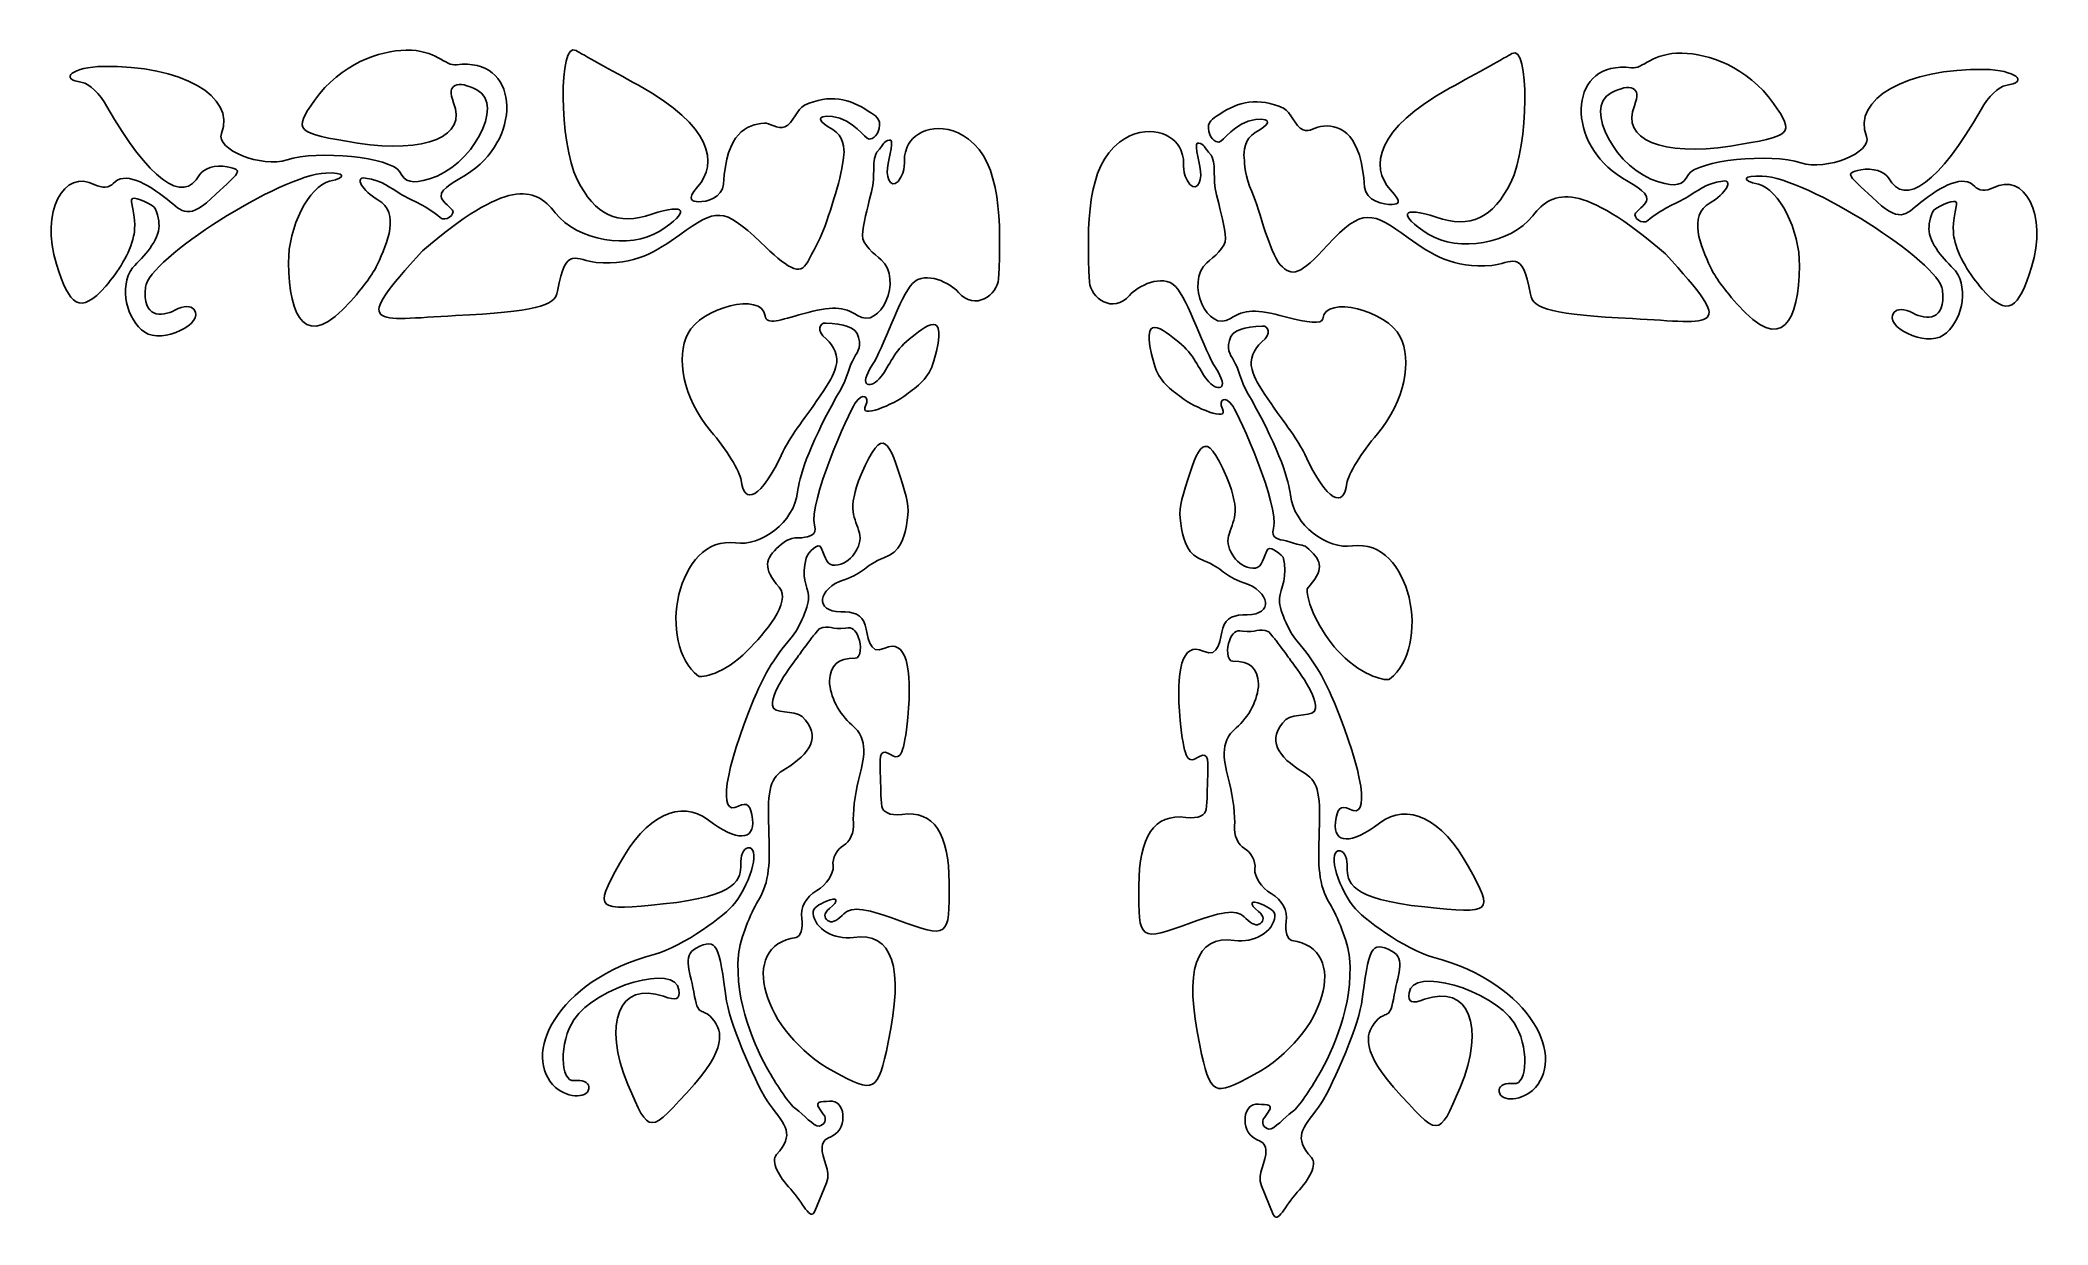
# Model space of a CAD drawing. Header units: inches. Extents: x 0.8 to 11.5, y 0 to 6.3.
import ezdxf

# ---------------------------------------------------------------- set-up
doc = ezdxf.new("R2010")
doc.units = ezdxf.units.IN
doc.layers.get('0').update_dxf_attribs({"linetype": 'CONTINUOUS'})

msp = doc.modelspace()

# ---------------------------------------------------------------- linework, layer by layer
at = {"color": 7}
for points in [[(5.057621, 5.934435)], [(7.312921, 5.918389)], [(2.75399, 5.5234)], [(9.616553, 5.507355)], [(4.773457, 3.644252)], [(7.597085, 3.628206)], [(5.1785, 3.04718)], [(7.192043, 3.031134)]]:
    msp.add_lwpolyline(points, close=True, dxfattribs=at)
for points in [[(5.026682, 0.251554), (4.963779, 0.099316)], [(7.343861, 0.235508), (7.406764, 0.083271)]]:
    msp.add_lwpolyline(points, dxfattribs=at)
for points in [[(3.697329, 5.599762), (3.600454, 5.796224), (3.595844, 6.342014), (3.69153, 6.286375)], [(8.673214, 5.583717), (8.770089, 5.780179), (8.774698, 6.325968), (8.679013, 6.27033)], [(1.171855, 6.202017), (1.586931, 6.209643), (1.880448, 6.04314), (1.801798, 5.84467)], [(2.297938, 6.020992), (2.437334, 6.21799), (2.64505, 6.285681), (2.785511, 6.288917)], [(2.785511, 6.288917), (2.944404, 6.292578), (2.99379, 6.202058), (3.054676, 6.210354)], [(3.054676, 6.210354), (3.385377, 6.255418), (3.408334, 5.834528), (3.131564, 5.641919)], [(3.69153, 6.286375), (3.723878, 6.267566), (3.873596, 6.184256), (4.024236, 6.101241)], [(8.679013, 6.27033), (8.646664, 6.251521), (8.496946, 6.16821), (8.346307, 6.085196)], [(9.315867, 6.194309), (8.985166, 6.239373), (8.962209, 5.818482), (9.238979, 5.625874)], [(9.585031, 6.272872), (9.426139, 6.276532), (9.376752, 6.186012), (9.315867, 6.194309)], [(10.072604, 6.004946), (9.933208, 6.201945), (9.725493, 6.269636), (9.585031, 6.272872)], [(1.060114, 6.116818), (0.92745, 6.135332), (1.011033, 6.199062), (1.171855, 6.202017)], [(1.191401, 5.98897), (1.15435, 6.05438), (1.09527, 6.111911), (1.060114, 6.116818)], [(3.163097, 6.07691), (3.060837, 6.130892), (2.996844, 6.109203), (3.038865, 6.008758)], [(4.024236, 6.101241), (4.417664, 5.884433), (4.449475, 5.684939), (4.33829, 5.559576)], [(9.207445, 6.060865), (9.309706, 6.114847), (9.373698, 6.093158), (9.331677, 5.992712)], [(11.198687, 6.185971), (10.783611, 6.193597), (10.490095, 6.027094), (10.568745, 5.828624)], [(11.179142, 5.972924), (11.216193, 6.038334), (11.275273, 6.095866), (11.310429, 6.100772)], [(11.310429, 6.100772), (11.443093, 6.119287), (11.359509, 6.183017), (11.198687, 6.185971)], [(2.527154, 5.793695), (2.195019, 5.846044), (2.182753, 5.858208), (2.297938, 6.020992)], [(3.038865, 6.008758), (3.113521, 5.830304), (2.890248, 5.736467), (2.527154, 5.793695)], [(2.909699, 5.60272), (3.132941, 5.665965), (3.315352, 5.996537), (3.163097, 6.07691)], [(4.80363, 5.879408), (4.850599, 5.900381), (4.868704, 5.975588), (4.909393, 5.994947)], [(4.909393, 5.994947), (5.03935, 6.056778), (5.155637, 6.029476), (5.248053, 5.963472)], [(7.461149, 5.978902), (7.331193, 6.040733), (7.214906, 6.013431), (7.122489, 5.947426)], [(8.346307, 6.085196), (7.952879, 5.868388), (7.921406, 5.666791), (8.032252, 5.543531)], [(9.460844, 5.586674), (9.237601, 5.649919), (9.055191, 5.980492), (9.207445, 6.060865)], [(9.331677, 5.992712), (9.257022, 5.814259), (9.480295, 5.720421), (9.84339, 5.77765)], [(9.84339, 5.77765), (10.175523, 5.829998), (10.187791, 5.842162), (10.072604, 6.004946)], [(1.684778, 5.623586), (1.597914, 5.462428), (1.411433, 5.600531), (1.191401, 5.98897)], [(4.47644, 5.57472), (4.494727, 5.854978), (4.598592, 5.888573), (4.695175, 5.899998)], [(4.695175, 5.899998), (4.717099, 5.902592), (4.769645, 5.864233), (4.80363, 5.879408)], [(5.057621, 5.934435), (4.959272, 5.945987), (4.987561, 5.902754), (5.05904, 5.864909)], [(5.252823, 5.814412), (5.232576, 5.815543), (5.168442, 5.921417), (5.057621, 5.934435)], [(5.248053, 5.963472), (5.267193, 5.949801), (5.312009, 5.933299), (5.309282, 5.889015)], [(5.309282, 5.889015), (5.306161, 5.838357), (5.274421, 5.813275), (5.252823, 5.814412)], [(5.455977, 5.772597), (5.488864, 5.856709), (5.635589, 5.923571), (5.783085, 5.814252)], [(6.914564, 5.756551), (6.881677, 5.840663), (6.734952, 5.907525), (6.587457, 5.798207)], [(7.122489, 5.947426), (7.103349, 5.933756), (7.058534, 5.917254), (7.061261, 5.872969)], [(7.11772, 5.798367), (7.137967, 5.799497), (7.2021, 5.905372), (7.312921, 5.918389)], [(7.312921, 5.918389), (7.41127, 5.929942), (7.382982, 5.886709), (7.311502, 5.848864)], [(7.566913, 5.863362), (7.519944, 5.884335), (7.501839, 5.959543), (7.461149, 5.978902)], [(7.894102, 5.558675), (7.875815, 5.838932), (7.772426, 5.890155), (7.675368, 5.883953)], [(10.685765, 5.607541), (10.772628, 5.446382), (10.959109, 5.584486), (11.179142, 5.972924)], [(1.801798, 5.84467), (1.768143, 5.759743), (2.017138, 5.659428), (2.151172, 5.703914)], [(5.05904, 5.864909), (5.116694, 5.834384), (5.122282, 5.762493), (5.118834, 5.730579)], [(5.294431, 5.745237), (5.337223, 5.794459), (5.331183, 5.800905), (5.359708, 5.809595)], [(5.359708, 5.809595), (5.391519, 5.819285), (5.358613, 5.724881), (5.350462, 5.659152)], [(5.783085, 5.814252), (5.954911, 5.686901), (5.959019, 5.376104), (5.942795, 5.068665)], [(6.587457, 5.798207), (6.415631, 5.670856), (6.411522, 5.360059), (6.427746, 5.052619)], [(7.010834, 5.793549), (6.979022, 5.80324), (7.011929, 5.708835), (7.020079, 5.643107)], [(7.076111, 5.729192), (7.033319, 5.778414), (7.039359, 5.784859), (7.010834, 5.793549)], [(7.061261, 5.872969), (7.064382, 5.822312), (7.096121, 5.79723), (7.11772, 5.798367)], [(7.311502, 5.848864), (7.253848, 5.818339), (7.248261, 5.746447), (7.251709, 5.714533)], [(7.675368, 5.883953), (7.629504, 5.881022), (7.600898, 5.848187), (7.566913, 5.863362)], [(10.568745, 5.828624), (10.6024, 5.743698), (10.353404, 5.643382), (10.219371, 5.687868)], [(1.832431, 5.667094), (1.769754, 5.680049), (1.702455, 5.656382), (1.684778, 5.623586)], [(2.151172, 5.703914), (2.313762, 5.757877), (2.705071, 5.717118), (2.749848, 5.641555)], [(5.118834, 5.730579), (5.115387, 5.698665), (5.10487, 5.630112), (5.081899, 5.547227)], [(5.260303, 5.514725), (5.294262, 5.613706), (5.260877, 5.685564), (5.294431, 5.745237)], [(5.422744, 5.610906), (5.458331, 5.675802), (5.424993, 5.69335), (5.455977, 5.772597)], [(6.947798, 5.594861), (6.912211, 5.659757), (6.945549, 5.677304), (6.914564, 5.756551)], [(7.110239, 5.49868), (7.076279, 5.597661), (7.109666, 5.669518), (7.076111, 5.729192)], [(7.251709, 5.714533), (7.255156, 5.682619), (7.255544, 5.614066), (7.292326, 5.534864)], [(10.219371, 5.687868), (10.05678, 5.741832), (9.665472, 5.701073), (9.620695, 5.625509)], [(0.922728, 5.147445), (0.835492, 5.42854), (0.961096, 5.658603), (1.127, 5.571024)], [(1.127, 5.571024), (1.16244, 5.552316), (1.206689, 5.555426), (1.225331, 5.577935)], [(1.225331, 5.577935), (1.280623, 5.644698), (1.403816, 5.582249), (1.513433, 5.492913)], [(2.358325, 5.633735), (2.117561, 5.624473), (1.411883, 5.174929), (1.396719, 5.025069)], [(1.772423, 5.520883), (1.889548, 5.633834), (1.929323, 5.647067), (1.832431, 5.667094)], [(2.159016, 5.155404), (2.157138, 5.344832), (2.268002, 5.563707), (2.377727, 5.589533)], [(2.377727, 5.589533), (2.47679, 5.612849), (2.456437, 5.637509), (2.358325, 5.633735)], [(2.568065, 5.607173), (2.509012, 5.615414), (2.553306, 5.538426), (2.635254, 5.49039)], [(2.75399, 5.5234), (2.703841, 5.552498), (2.662948, 5.593931), (2.568065, 5.607173)], [(2.749848, 5.641555), (2.784718, 5.582711), (2.813979, 5.575602), (2.909699, 5.60272)], [(2.873787, 5.21942), (3.321706, 5.603097), (3.469239, 5.564083), (3.580799, 5.422043)], [(3.131564, 5.641919), (3.052141, 5.586648), (2.968852, 5.5568), (2.972019, 5.508011)], [(4.094918, 5.41396), (3.912427, 5.352374), (3.791435, 5.408917), (3.697329, 5.599762)], [(4.343865, 5.480847), (4.38737, 5.478061), (4.471752, 5.502877), (4.47644, 5.57472)], [(5.350462, 5.659152), (5.34315, 5.600179), (5.380504, 5.53388), (5.422744, 5.610906)], [(7.020079, 5.643107), (7.027392, 5.584134), (6.990038, 5.517835), (6.947798, 5.594861)], [(8.275625, 5.397914), (8.458116, 5.336329), (8.579108, 5.392871), (8.673214, 5.583717)], [(9.496756, 5.203374), (9.048837, 5.587051), (8.901303, 5.548038), (8.789744, 5.405998)], [(9.238979, 5.625874), (9.318401, 5.570602), (9.40169, 5.540755), (9.398524, 5.491966)], [(9.620695, 5.625509), (9.585825, 5.566666), (9.556564, 5.559557), (9.460844, 5.586674)], [(9.616553, 5.507355), (9.666702, 5.536452), (9.707594, 5.577886), (9.802477, 5.591128)], [(9.802477, 5.591128), (9.86153, 5.599369), (9.817236, 5.52238), (9.735289, 5.474344)], [(9.992816, 5.573488), (9.893752, 5.596804), (9.914105, 5.621463), (10.012218, 5.617689)], [(10.211527, 5.139359), (10.213404, 5.328787), (10.102541, 5.547662), (9.992816, 5.573488)], [(10.012218, 5.617689), (10.252982, 5.608428), (10.958659, 5.158884), (10.973824, 5.009024)], [(10.59812, 5.504837), (10.480994, 5.617788), (10.44122, 5.631022), (10.538111, 5.651048)], [(10.538111, 5.651048), (10.600789, 5.664003), (10.668087, 5.640336), (10.685765, 5.607541)], [(11.145211, 5.56189), (11.089919, 5.628652), (10.966726, 5.566203), (10.857109, 5.476868)], [(11.447815, 5.1314), (11.535051, 5.412494), (11.409447, 5.642557), (11.243543, 5.554979)], [(1.434321, 5.459383), (1.376291, 5.492877), (1.312637, 5.517512), (1.321824, 5.480305)], [(1.321824, 5.480305), (1.348116, 5.373826), (1.338671, 5.320613), (1.333636, 5.296737)], [(1.46911, 5.352703), (1.469058, 5.381866), (1.458923, 5.445184), (1.434321, 5.459383)], [(1.513433, 5.492913), (1.595599, 5.425949), (1.623202, 5.376981), (1.772423, 5.520883)], [(2.635254, 5.49039), (2.755488, 5.419911), (2.686083, 5.262684), (2.633562, 5.147165)], [(2.967078, 5.396006), (2.897645, 5.457889), (2.824894, 5.48226), (2.75399, 5.5234)], [(2.972019, 5.508011), (2.973555, 5.484346), (3.010299, 5.462131), (3.033152, 5.435857)], [(4.137123, 5.324593), (4.302413, 5.428406), (4.279773, 5.476343), (4.094918, 5.41396)], [(4.33829, 5.559576), (4.274019, 5.487109), (4.314384, 5.482736), (4.343865, 5.480847)], [(5.081899, 5.547227), (5.063161, 5.487112), (5.032005, 5.384005), (5.010471, 5.330448)], [(5.217161, 5.301336), (5.220272, 5.363564), (5.244501, 5.443595), (5.260303, 5.514725)], [(7.153381, 5.285291), (7.15027, 5.347518), (7.126041, 5.42755), (7.110239, 5.49868)], [(7.292326, 5.534864), (7.320272, 5.478432), (7.334855, 5.402026), (7.366516, 5.316244)], [(8.041409, 5.466643), (7.997974, 5.462913), (7.898791, 5.486832), (7.894102, 5.558675)], [(8.032252, 5.543531), (8.097021, 5.471509), (8.074113, 5.469452), (8.041409, 5.466643)], [(8.233419, 5.308548), (8.068129, 5.412361), (8.090769, 5.460298), (8.275625, 5.397914)], [(9.398524, 5.491966), (9.396988, 5.4683), (9.360243, 5.446086), (9.337391, 5.419811)], [(9.403465, 5.379961), (9.472897, 5.441843), (9.545649, 5.466215), (9.616553, 5.507355)], [(9.735289, 5.474344), (9.615054, 5.403865), (9.684459, 5.246639), (9.736981, 5.131119)], [(10.857109, 5.476868), (10.774944, 5.409903), (10.747341, 5.360936), (10.59812, 5.504837)], [(10.936222, 5.443338), (10.994252, 5.476832), (11.057906, 5.501467), (11.048719, 5.464259)], [(11.048719, 5.464259), (11.022427, 5.35778), (11.031872, 5.304568), (11.036907, 5.280691)], [(11.243543, 5.554979), (11.208103, 5.53627), (11.163853, 5.53938), (11.145211, 5.56189)], [(1.328075, 5.12848), (1.38874, 5.189529), (1.469263, 5.274288), (1.46911, 5.352703)], [(3.033152, 5.435857), (3.049438, 5.415108), (2.995178, 5.370962), (2.967078, 5.396006)], [(3.580799, 5.422043), (3.698008, 5.27281), (3.976894, 5.223958), (4.137123, 5.324593)], [(4.674522, 5.264686), (4.475651, 5.455414), (4.437199, 5.442812), (4.244769, 5.30509)], [(7.69602, 5.248641), (7.881416, 5.452492), (7.935185, 5.426766), (8.125773, 5.289045)], [(8.789744, 5.405998), (8.672535, 5.256765), (8.393648, 5.207913), (8.233419, 5.308548)], [(9.337391, 5.419811), (9.321105, 5.399063), (9.375365, 5.354917), (9.403465, 5.379961)], [(10.901433, 5.336658), (10.901433, 5.365821), (10.91162, 5.429138), (10.936222, 5.443338)], [(1.333636, 5.296737), (1.31483, 5.207556), (1.249997, 5.105469), (1.185234, 5.031191)], [(3.798494, 5.157224), (3.695423, 5.165184), (3.635791, 5.257208), (3.593192, 5.004067)], [(4.244769, 5.30509), (4.117976, 5.214344), (4.007287, 5.1411), (3.798494, 5.157224)], [(4.926595, 5.16105), (4.884137, 5.079351), (4.816092, 5.128913), (4.674522, 5.264686)], [(5.010471, 5.330448), (4.988659, 5.276198), (4.954771, 5.215268), (4.926595, 5.16105)], [(5.318089, 5.17039), (5.283657, 5.200848), (5.214767, 5.25344), (5.217161, 5.301336)], [(7.052452, 5.154345), (7.086885, 5.184802), (7.155775, 5.237395), (7.153381, 5.285291)], [(7.366516, 5.316244), (7.386763, 5.261391), (7.41393, 5.177126), (7.443948, 5.145004)], [(7.443948, 5.145004), (7.506814, 5.077735), (7.550768, 5.088929), (7.69602, 5.248641)], [(8.125773, 5.289045), (8.252152, 5.197722), (8.363256, 5.125054), (8.572049, 5.141179)], [(11.042468, 5.112435), (10.981802, 5.173483), (10.901279, 5.258243), (10.901433, 5.336658)], [(11.036907, 5.280691), (11.055714, 5.191511), (11.120546, 5.089423), (11.185308, 5.015146)], [(1.185234, 5.031191), (1.04744, 4.87315), (0.990973, 4.927546), (0.922728, 5.147445)], [(2.491176, 4.950818), (2.249582, 4.676536), (2.161889, 4.865471), (2.159016, 5.155404)], [(3.049442, 4.873481), (2.607999, 4.850884), (2.486982, 4.79936), (2.873787, 5.21942)], [(2.633562, 5.147165), (2.618648, 5.114362), (2.575107, 5.046106), (2.491176, 4.950818)], [(5.19083, 4.874569), (5.31456, 4.792332), (5.433341, 5.068445), (5.318089, 5.17039)], [(7.179712, 4.858524), (7.055982, 4.776287), (6.9372, 5.0524), (7.052452, 5.154345)], [(8.572049, 5.141179), (8.675119, 5.149138), (8.734752, 5.241163), (8.77735, 4.988021)], [(9.321101, 4.857436), (9.762544, 4.834839), (9.88356, 4.783314), (9.496756, 5.203374)], [(9.879367, 4.934773), (10.12096, 4.660491), (10.208654, 4.849426), (10.211527, 5.139359)], [(1.393073, 4.785015), (1.297798, 4.850767), (1.252598, 5.025794), (1.328075, 5.12848)], [(5.484812, 5.04564), (5.419201, 4.979833), (5.325221, 4.692759), (5.271768, 4.612436)], [(5.728986, 4.997391), (5.68708, 5.046249), (5.555009, 5.116047), (5.484812, 5.04564)], [(5.942795, 5.068665), (5.938452, 4.986354), (5.816761, 4.895052), (5.728986, 4.997391)], [(6.427746, 5.052619), (6.43209, 4.970309), (6.553781, 4.879007), (6.641557, 4.981346)], [(6.641557, 4.981346), (6.683462, 5.030203), (6.815533, 5.100001), (6.885729, 5.029594)], [(6.885729, 5.029594), (6.951341, 4.963788), (7.045321, 4.676713), (7.098774, 4.596391)], [(9.736981, 5.131119), (9.751895, 5.098317), (9.795435, 5.03006), (9.879367, 4.934773)], [(10.97747, 4.76897), (11.072745, 4.834722), (11.117945, 5.009749), (11.042468, 5.112435)], [(11.185308, 5.015146), (11.323103, 4.857105), (11.37957, 4.9115), (11.447815, 5.1314)], [(1.396719, 5.025069), (1.38, 4.859839), (1.481751, 4.865058), (1.553963, 4.903164)], [(1.553963, 4.903164), (1.600546, 4.927746), (1.638836, 4.92632), (1.654122, 4.907618)], [(3.593192, 5.004067), (3.5796, 4.923297), (3.470167, 4.895017), (3.049442, 4.873481)], [(4.286647, 4.777082), (4.357394, 4.916085), (4.682242, 5.001739), (4.699674, 4.872568)], [(4.900191, 4.88372), (5.053644, 4.925869), (5.11663, 4.923886), (5.19083, 4.874569)], [(5.4662, 4.747896), (5.548751, 4.812302), (5.683078, 4.932091), (5.598741, 4.633179)], [(8.083894, 4.761037), (8.013147, 4.90004), (7.685338, 4.986059), (7.670868, 4.856522)], [(8.77735, 4.988021), (8.790942, 4.907251), (8.900376, 4.878972), (9.321101, 4.857436)], [(10.973824, 5.009024), (10.990543, 4.843793), (10.888792, 4.849013), (10.81658, 4.887119)], [(1.654122, 4.907618), (1.71705, 4.830627), (1.48494, 4.721615), (1.393073, 4.785015)], [(4.699674, 4.872568), (4.706725, 4.820319), (4.779133, 4.850468), (4.900191, 4.88372)], [(5.023169, 4.83425), (4.987636, 4.836046), (4.97068, 4.79315), (5.024012, 4.749197)], [(5.197032, 4.757609), (5.181491, 4.816721), (5.115279, 4.829592), (5.023169, 4.83425)], [(6.904342, 4.73185), (6.821791, 4.796257), (6.687464, 4.916046), (6.771801, 4.617133)], [(7.173511, 4.741564), (7.189052, 4.800676), (7.255264, 4.813547), (7.347374, 4.818204)], [(7.47035, 4.867674), (7.316898, 4.909824), (7.253912, 4.907841), (7.179712, 4.858524)], [(7.347374, 4.818204), (7.382907, 4.820001), (7.399863, 4.777105), (7.346531, 4.733152)], [(7.670868, 4.856522), (7.667499, 4.82637), (7.591409, 4.834423), (7.47035, 4.867674)], [(10.716421, 4.891573), (10.653493, 4.814582), (10.885602, 4.70557), (10.97747, 4.76897)], [(10.81658, 4.887119), (10.769996, 4.911701), (10.731706, 4.910274), (10.716421, 4.891573)], [(4.408723, 4.259627), (4.258337, 4.436776), (4.224116, 4.654223), (4.286647, 4.777082)], [(5.024012, 4.749197), (5.068622, 4.712432), (5.092064, 4.656602), (5.076605, 4.602901)], [(5.164146, 4.631481), (5.187195, 4.67979), (5.213823, 4.693742), (5.197032, 4.757609)], [(5.316188, 4.547153), (5.362644, 4.607271), (5.387219, 4.686275), (5.4662, 4.747896)], [(7.054353, 4.531107), (7.007897, 4.591226), (6.983323, 4.67023), (6.904342, 4.73185)], [(7.206396, 4.615435), (7.183348, 4.663745), (7.15672, 4.677697), (7.173511, 4.741564)], [(7.346531, 4.733152), (7.30192, 4.696387), (7.278477, 4.640556), (7.293937, 4.586855)], [(7.961818, 4.243581), (8.112204, 4.42073), (8.146425, 4.638177), (8.083894, 4.761037)], [(5.076605, 4.602901), (5.05968, 4.544105), (5.047779, 4.531287), (4.992748, 4.446492)], [(5.080183, 4.442933), (5.130526, 4.517756), (5.143614, 4.588445), (5.164146, 4.631481)], [(5.271768, 4.612436), (5.187392, 4.485648), (5.266513, 4.482868), (5.316188, 4.547153)], [(5.598741, 4.633179), (5.571644, 4.537142), (5.509079, 4.496267), (5.452632, 4.453335)], [(6.771801, 4.617133), (6.798897, 4.521097), (6.861463, 4.480222), (6.91791, 4.437289)], [(7.29036, 4.426888), (7.240017, 4.501711), (7.226928, 4.572399), (7.206396, 4.615435)], [(7.098774, 4.596391), (7.183149, 4.469603), (7.104028, 4.466822), (7.054353, 4.531107)], [(7.293937, 4.586855), (7.310862, 4.52806), (7.322763, 4.515242), (7.377794, 4.430446)], [(4.992748, 4.446492), (4.897308, 4.308043), (4.827467, 4.221449), (4.795554, 4.151467)], [(4.871762, 3.93268), (4.879555, 4.004293), (4.923961, 4.162464), (5.080183, 4.442933)], [(5.177713, 4.406011), (5.143913, 4.354016), (4.930436, 3.880089), (4.961978, 3.755853)], [(5.234724, 4.393505), (5.259387, 4.441373), (5.21862, 4.46894), (5.177713, 4.406011)], [(5.452632, 4.453335), (5.383891, 4.401052), (5.196169, 4.318674), (5.234724, 4.393505)], [(6.91791, 4.437289), (6.986651, 4.385007), (7.174373, 4.302628), (7.135818, 4.377459)], [(7.135818, 4.377459), (7.111154, 4.425328), (7.151922, 4.452894), (7.192828, 4.389966)], [(7.192828, 4.389966), (7.226628, 4.337971), (7.440106, 3.864043), (7.408564, 3.739808)], [(7.498781, 3.916635), (7.490988, 3.988248), (7.446583, 4.146419), (7.29036, 4.426888)], [(7.377794, 4.430446), (7.473234, 4.291998), (7.543074, 4.205404), (7.574988, 4.135422)], [(5.211058, 4.026223), (5.328499, 4.306094), (5.362878, 4.195478), (5.431116, 3.976333)], [(7.159485, 4.010177), (7.042043, 4.290048), (7.007665, 4.179433), (6.939427, 3.960288)], [(4.571129, 3.996097), (4.566212, 4.041611), (4.493129, 4.160199), (4.408723, 4.259627)], [(7.799413, 3.980051), (7.804329, 4.025565), (7.877413, 4.144154), (7.961818, 4.243581)], [(4.795554, 4.151467), (4.676913, 3.891298), (4.585475, 3.86329), (4.571129, 3.996097)], [(7.574988, 4.135422), (7.693628, 3.875253), (7.785066, 3.847244), (7.799413, 3.980051)], [(5.201732, 3.714508), (5.180145, 3.795793), (5.130994, 3.835423), (5.211058, 4.026223)], [(5.431116, 3.976333), (5.463319, 3.87291), (5.467203, 3.836619), (5.452096, 3.754885)], [(6.939427, 3.960288), (6.907223, 3.856865), (6.90334, 3.820573), (6.918447, 3.738839)], [(7.168811, 3.698463), (7.190397, 3.779747), (7.239548, 3.819377), (7.159485, 4.010177)], [(4.541856, 3.661816), (4.674596, 3.642846), (4.854272, 3.771959), (4.871762, 3.93268)], [(7.828687, 3.645771), (7.695946, 3.626801), (7.516271, 3.755913), (7.498781, 3.916635)], [(4.961978, 3.755853), (4.976324, 3.699346), (4.936349, 3.698385), (4.89541, 3.688918)], [(5.452096, 3.754885), (5.439119, 3.68468), (5.421017, 3.616119), (5.331761, 3.582416)], [(4.343415, 2.952474), (4.117686, 3.119777), (4.226909, 3.706826), (4.541856, 3.661816)], [(4.773457, 3.644252), (4.700764, 3.579213), (4.6835, 3.526117), (4.77432, 3.425743)], [(4.89541, 3.688918), (4.837346, 3.694585), (4.810096, 3.677033), (4.773457, 3.644252)], [(4.917829, 3.580711), (4.927581, 3.61256), (4.985815, 3.66868), (4.997859, 3.636789)], [(5.072858, 3.543266), (5.15248, 3.547385), (5.220111, 3.645305), (5.201732, 3.714508)], [(6.918447, 3.738839), (6.931423, 3.668634), (6.949525, 3.600074), (7.038782, 3.566371)], [(7.297684, 3.527221), (7.218062, 3.531339), (7.150432, 3.629259), (7.168811, 3.698463)], [(7.459159, 3.586762), (7.433754, 3.611246), (7.384727, 3.652634), (7.372684, 3.620744)], [(7.408564, 3.739808), (7.394217, 3.6833), (7.434192, 3.682339), (7.475133, 3.672872)], [(7.475133, 3.672872), (7.579232, 3.637108), (7.560446, 3.660987), (7.597085, 3.628206)], [(8.027127, 2.936429), (8.252858, 3.103732), (8.143634, 3.690781), (7.828687, 3.645771)], [(4.930693, 3.38303), (4.924642, 3.435298), (4.888806, 3.479671), (4.917829, 3.580711)], [(4.997859, 3.636789), (5.020658, 3.576418), (5.028784, 3.540986), (5.072858, 3.543266)], [(5.331761, 3.582416), (5.228671, 3.54349), (5.228749, 3.500757), (5.119933, 3.46548)], [(7.038782, 3.566371), (7.141871, 3.527445), (7.141793, 3.484712), (7.25061, 3.449435)], [(7.372684, 3.620744), (7.349885, 3.560373), (7.341759, 3.524941), (7.297684, 3.527221)], [(7.439849, 3.366984), (7.445901, 3.419253), (7.488182, 3.485722), (7.459159, 3.586762)], [(7.597086, 3.628206), (7.669778, 3.563167), (7.677835, 3.518359), (7.587016, 3.417984)], [(4.77432, 3.425743), (4.84028, 3.344836), (4.698034, 3.182056), (4.603229, 3.086581)], [(5.119933, 3.46548), (4.978942, 3.419772), (4.962088, 3.294373), (5.101884, 3.294904)], [(7.25061, 3.449435), (7.3916, 3.403727), (7.408454, 3.278328), (7.268659, 3.278859)], [(4.836062, 3.154368), (4.882163, 3.205534), (4.936305, 3.334562), (4.930693, 3.38303)], [(7.534481, 3.138323), (7.488379, 3.189488), (7.434238, 3.318517), (7.439849, 3.366984)], [(7.587016, 3.417984), (7.588267, 3.319583), (7.672509, 3.166011), (7.767314, 3.070535)], [(5.128103, 3.208201), (5.054078, 3.19787), (5.043283, 3.227061), (4.987725, 3.204349)], [(5.101884, 3.294904), (5.168229, 3.295156), (5.217399, 3.282785), (5.232728, 3.224292)], [(5.19753, 3.156921), (5.180333, 3.202013), (5.164755, 3.213316), (5.128103, 3.208201)], [(5.232728, 3.224292), (5.245819, 3.174336), (5.249332, 3.058157), (5.336286, 3.100312)], [(7.268659, 3.278859), (7.202313, 3.279111), (7.153143, 3.26674), (7.137815, 3.208246)], [(7.242439, 3.192155), (7.316464, 3.181824), (7.32726, 3.211016), (7.382817, 3.188304)], [(4.63746, 2.825111), (4.680111, 2.930545), (4.746493, 3.054961), (4.836062, 3.154368)], [(4.987725, 3.204349), (4.93559, 3.142686), (4.960382, 3.174281), (4.883646, 3.069811)], [(5.1785, 3.04718), (5.211949, 3.047299), (5.211513, 3.120257), (5.19753, 3.156921)], [(5.336286, 3.100312), (5.449804, 3.155344), (5.485429, 3.000084), (5.45895, 2.732219)], [(7.034257, 3.084266), (6.920738, 3.139299), (6.885114, 2.984039), (6.911592, 2.716174)], [(7.137815, 3.208246), (7.124724, 3.158291), (7.121211, 3.042112), (7.034257, 3.084266)], [(7.192043, 3.031134), (7.158593, 3.031254), (7.159029, 3.104212), (7.173013, 3.140876)], [(7.173013, 3.140876), (7.19021, 3.185968), (7.205787, 3.19727), (7.242439, 3.192155)], [(7.382817, 3.188304), (7.434952, 3.12664), (7.410161, 3.158236), (7.486896, 3.053766)], [(7.733083, 2.809065), (7.690432, 2.9145), (7.624049, 3.038916), (7.534481, 3.138323)], [(4.603229, 3.086581), (4.4789, 2.961373), (4.358878, 2.941014), (4.343415, 2.952474)], [(4.883646, 3.069811), (4.855421, 3.031384), (4.731696, 2.875228), (4.737872, 2.798068)], [(5.04163, 2.926429), (5.046517, 3.01233), (5.086187, 3.04685), (5.1785, 3.04718)], [(7.328913, 2.910383), (7.324025, 2.996284), (7.284356, 3.030804), (7.192043, 3.031134)], [(7.486896, 3.053766), (7.515122, 3.015339), (7.638846, 2.859183), (7.63267, 2.782023)], [(7.767314, 3.070535), (7.891643, 2.945328), (8.011665, 2.924968), (8.027127, 2.936429)], [(5.161158, 2.692415), (5.092917, 2.750008), (5.044774, 2.843032), (5.04163, 2.926429)], [(7.209385, 2.676369), (7.277625, 2.733963), (7.325769, 2.826986), (7.328913, 2.910383)], [(4.557904, 2.25875), (4.44213, 2.197634), (4.48634, 2.45763), (4.63746, 2.825111)], [(4.737872, 2.798068), (4.742373, 2.74183), (4.853056, 2.777456), (4.895758, 2.736226)], [(7.63267, 2.782023), (7.628169, 2.725784), (7.517487, 2.76141), (7.474785, 2.72018)], [(7.812639, 2.242704), (7.928413, 2.181589), (7.884202, 2.441584), (7.733083, 2.809065)], [(4.895758, 2.736226), (5.005152, 2.630603), (4.934644, 2.535125), (4.807392, 2.458234)], [(5.196809, 2.397881), (5.226262, 2.512853), (5.255174, 2.613066), (5.161158, 2.692415)], [(5.45895, 2.732219), (5.439796, 2.538447), (5.423086, 2.500791), (5.370364, 2.532594)], [(6.911592, 2.716174), (6.930746, 2.522401), (6.947457, 2.484746), (7.000178, 2.516548)], [(7.173734, 2.381836), (7.144281, 2.496808), (7.115368, 2.597021), (7.209385, 2.676369)], [(7.474785, 2.72018), (7.365391, 2.614558), (7.435898, 2.51908), (7.56315, 2.442189)], [(5.370364, 2.532594), (5.318084, 2.564131), (5.306872, 2.545917), (5.312991, 2.43939)], [(7.000178, 2.516548), (7.052459, 2.548085), (7.063671, 2.529871), (7.057551, 2.423345)], [(4.807392, 2.458234), (4.724821, 2.408341), (4.71145, 2.360575), (4.718515, 2.140723)], [(5.170207, 2.169998), (5.165024, 2.217985), (5.176994, 2.320532), (5.196809, 2.397881)], [(5.312991, 2.43939), (5.317175, 2.36657), (5.312501, 2.304857), (5.321508, 2.257232)], [(7.057551, 2.423345), (7.053368, 2.350525), (7.058041, 2.288811), (7.049035, 2.241186)], [(7.200335, 2.153953), (7.205519, 2.201939), (7.193548, 2.304487), (7.173734, 2.381836)], [(7.56315, 2.442189), (7.645722, 2.392296), (7.659093, 2.34453), (7.652027, 2.124678)], [(3.924236, 1.954812), (4.062703, 2.207716), (4.248438, 2.298163), (4.396721, 2.184899)], [(4.632346, 2.189568), (4.62436, 2.263492), (4.60354, 2.282841), (4.557904, 2.25875)], [(5.321508, 2.257232), (5.32657, 2.23047), (5.36014, 2.205686), (5.428748, 2.214757)], [(7.738197, 2.173523), (7.746183, 2.247446), (7.767002, 2.266795), (7.812639, 2.242704)], [(8.446308, 1.938767), (8.30784, 2.19167), (8.122104, 2.282118), (7.973821, 2.168854)], [(4.396721, 2.184899), (4.546891, 2.070195), (4.645031, 2.07214), (4.632346, 2.189568)], [(4.718515, 2.140723), (4.724467, 1.955487), (4.725084, 1.859955), (4.66039, 1.752059)], [(5.116277, 2.049306), (5.151123, 2.0677), (5.175391, 2.122012), (5.170207, 2.169998)], [(5.428748, 2.214757), (5.598787, 2.237238), (5.678607, 2.111972), (5.680083, 1.850434)], [(6.941794, 2.198711), (6.771756, 2.221192), (6.691936, 2.095927), (6.690459, 1.834388)], [(7.049035, 2.241186), (7.043973, 2.214424), (7.010402, 2.189641), (6.941794, 2.198711)], [(7.254266, 2.03326), (7.21942, 2.051655), (7.195151, 2.105967), (7.200335, 2.153953)], [(7.973821, 2.168854), (7.823652, 2.05415), (7.725512, 2.056094), (7.738197, 2.173523)], [(4.535589, 1.73945), (4.630892, 1.866883), (4.674055, 2.04579), (4.607248, 2.036466)], [(4.607248, 2.036466), (4.581427, 2.032863), (4.567523, 1.993437), (4.56913, 1.948184)], [(5.061083, 1.940309), (5.056594, 1.981863), (5.081432, 2.030911), (5.116277, 2.049306)], [(7.30946, 1.924264), (7.313948, 1.965817), (7.289111, 2.014866), (7.254266, 2.03326)], [(7.652027, 2.124678), (7.646075, 1.939441), (7.645459, 1.843909), (7.710152, 1.736014)], [(4.156549, 1.737931), (3.797175, 1.702475), (3.784317, 1.699259), (3.924236, 1.954812)], [(4.56913, 1.948184), (4.571684, 1.876289), (4.559857, 1.777721), (4.156549, 1.737931)], [(4.974784, 1.809293), (5.026737, 1.839798), (5.065572, 1.898756), (5.061083, 1.940309)], [(7.834953, 1.723405), (7.73965, 1.850838), (7.696488, 2.029744), (7.763295, 2.020421)], [(7.763295, 2.020421), (7.789115, 2.016818), (7.80302, 1.977391), (7.801412, 1.932139)], [(7.801412, 1.932139), (7.798858, 1.860243), (7.810686, 1.761676), (8.213994, 1.721885)], [(8.213994, 1.721885), (8.573368, 1.686429), (8.586225, 1.683213), (8.446308, 1.938767)], [(5.680083, 1.850434), (5.681752, 1.554809), (5.679179, 1.552974), (5.402941, 1.652746)], [(6.690459, 1.834388), (6.68879, 1.538763), (6.691365, 1.536928), (6.967602, 1.6367)], [(7.395759, 1.793247), (7.343806, 1.823753), (7.30497, 1.88271), (7.30946, 1.924264)], [(4.112673, 1.470497), (4.262022, 1.510489), (4.49211, 1.681312), (4.535589, 1.73945)], [(4.66039, 1.752059), (4.622968, 1.689649), (4.565388, 1.553538), (4.557272, 1.46617)], [(4.89404, 1.659661), (4.885379, 1.719123), (4.915137, 1.77427), (4.974784, 1.809293)], [(5.025591, 1.752254), (4.98568, 1.735156), (4.951213, 1.717524), (4.954466, 1.687417)], [(5.032336, 1.64957), (5.013735, 1.663356), (5.008905, 1.687636), (5.042162, 1.714148)], [(5.042162, 1.714148), (5.092878, 1.754577), (5.087914, 1.778953), (5.025591, 1.752254)], [(5.402941, 1.652746), (5.212728, 1.721447), (5.157134, 1.725964), (5.108861, 1.676637)], [(7.328381, 1.698103), (7.277664, 1.738531), (7.282628, 1.762908), (7.344951, 1.736209)], [(7.344951, 1.736209), (7.384863, 1.71911), (7.419329, 1.701479), (7.416077, 1.671371)], [(7.476502, 1.643616), (7.485164, 1.703077), (7.455406, 1.758225), (7.395759, 1.793247)], [(7.710152, 1.736014), (7.747574, 1.673603), (7.805154, 1.537492), (7.813271, 1.450125)], [(8.25787, 1.454452), (8.108521, 1.494444), (7.878433, 1.665267), (7.834953, 1.723405)], [(4.863746, 1.559351), (4.887953, 1.56273), (4.901585, 1.607869), (4.89404, 1.659661)], [(4.954466, 1.687417), (4.963324, 1.605413), (5.065043, 1.544701), (5.169217, 1.55924)], [(5.108861, 1.676637), (5.076121, 1.643184), (5.050937, 1.635783), (5.032336, 1.64957)], [(6.967602, 1.6367), (7.157815, 1.705401), (7.213409, 1.709918), (7.261682, 1.660592)], [(7.416077, 1.671371), (7.407218, 1.589368), (7.305499, 1.528656), (7.201325, 1.543194)], [(7.261682, 1.660592), (7.294421, 1.627138), (7.319606, 1.619738), (7.338207, 1.633524)], [(7.338207, 1.633524), (7.356808, 1.647311), (7.361638, 1.671591), (7.328381, 1.698103)], [(7.506796, 1.543306), (7.48259, 1.546684), (7.468958, 1.591824), (7.476502, 1.643616)], [(4.33081, 1.501774), (4.253667, 1.461051), (4.301835, 1.375264), (4.323398, 1.244653)], [(4.493541, 1.219135), (4.452561, 1.521212), (4.445974, 1.562568), (4.33081, 1.501774)], [(5.065605, 0.844094), (4.682174, 1.054014), (4.551844, 1.515823), (4.863746, 1.559351)], [(5.169217, 1.55924), (5.378414, 1.588435), (5.440251, 1.402989), (5.355279, 1.001252)], [(7.201325, 1.543194), (6.992128, 1.572389), (6.930292, 1.386944), (7.015264, 0.985206)], [(7.304938, 0.828048), (7.688369, 1.037969), (7.818699, 1.499778), (7.506796, 1.543306)], [(7.877001, 1.203089), (7.917982, 1.505167), (7.924569, 1.546522), (8.039733, 1.485729)], [(3.581814, 0.760125), (3.400631, 0.923488), (3.575182, 1.326571), (4.112673, 1.470497)], [(4.239531, 1.279733), (4.224228, 1.421391), (3.802494, 1.301502), (3.680099, 1.1207)], [(4.557272, 1.46617), (4.534138, 1.217154), (4.648581, 0.965465), (4.720657, 0.842808)], [(7.813271, 1.450125), (7.836404, 1.201108), (7.721962, 0.949419), (7.649886, 0.826762)], [(8.039733, 1.485729), (8.116875, 1.445006), (8.068708, 1.359219), (8.047145, 1.228607)], [(8.131012, 1.263688), (8.146315, 1.405346), (8.568049, 1.285456), (8.690443, 1.104654)], [(8.788729, 0.744079), (8.969912, 0.907443), (8.79536, 1.310526), (8.25787, 1.454452)], [(3.967814, 0.775021), (3.830163, 1.10067), (3.921889, 1.328496), (4.157185, 1.245375)], [(8.402728, 0.758975), (8.54038, 1.084625), (8.448653, 1.312451), (8.213358, 1.22933)], [(4.157185, 1.245375), (4.227838, 1.220416), (4.245158, 1.227643), (4.239531, 1.279733)], [(4.323398, 1.244653), (4.343114, 1.12522), (4.371788, 1.19364), (4.425343, 1.11593)], [(4.721557, 0.671264), (4.661796, 0.749591), (4.517934, 1.080566), (4.493541, 1.219135)], [(7.648986, 0.655219), (7.708746, 0.733546), (7.852609, 1.064521), (7.877001, 1.203089)], [(8.047145, 1.228607), (8.027428, 1.109175), (7.998754, 1.177595), (7.9452, 1.099884)], [(8.213358, 1.22933), (8.142704, 1.204371), (8.125385, 1.211598), (8.131012, 1.263688)], [(3.680099, 1.1207), (3.601608, 1.004751), (3.603886, 0.785131), (3.683465, 0.796237)], [(4.425343, 1.11593), (4.451239, 1.079564), (4.515759, 0.995754), (4.322005, 0.777433)], [(7.9452, 1.099884), (7.919303, 1.063518), (7.854784, 0.979709), (8.048538, 0.761388)], [(8.690443, 1.104654), (8.768935, 0.988706), (8.766657, 0.769086), (8.687078, 0.780192)], [(5.355279, 1.001252), (5.298174, 0.731267), (5.284871, 0.724049), (5.065605, 0.844094)], [(7.015264, 0.985206), (7.072368, 0.715221), (7.085671, 0.708004), (7.304938, 0.828048)], [(3.759485, 0.764104), (3.766369, 0.700376), (3.650946, 0.697791), (3.581814, 0.760125)], [(3.683465, 0.796237), (3.722774, 0.801723), (3.756983, 0.787263), (3.759485, 0.764104)], [(4.322005, 0.777433), (4.07937, 0.504035), (4.08235, 0.504055), (3.967814, 0.775021)], [(4.720657, 0.842808), (4.766333, 0.765077), (4.825222, 0.672616), (4.862179, 0.645793)], [(7.649886, 0.826762), (7.60421, 0.749031), (7.545321, 0.656571), (7.508363, 0.629747)], [(8.048538, 0.761388), (8.291172, 0.487989), (8.288193, 0.48801), (8.402728, 0.758975)], [(8.687078, 0.780192), (8.647768, 0.785678), (8.613559, 0.771218), (8.611057, 0.748059)], [(4.760276, 0.401465), (4.855908, 0.511817), (4.81247, 0.552107), (4.721557, 0.671264)], [(4.862179, 0.645793), (4.902069, 0.616841), (4.959437, 0.550381), (4.986215, 0.554118)], [(5.009208, 0.617938), (4.942192, 0.697354), (5.002312, 0.68109), (5.041661, 0.686581)], [(5.041661, 0.686581), (5.126062, 0.69836), (5.141988, 0.545947), (5.060833, 0.503107)], [(7.328882, 0.670536), (7.244481, 0.682315), (7.228554, 0.529901), (7.30971, 0.487061)], [(7.361335, 0.601893), (7.42835, 0.681308), (7.368231, 0.665045), (7.328882, 0.670536)], [(7.610267, 0.38542), (7.514635, 0.495772), (7.558073, 0.536062), (7.648986, 0.655219)], [(8.611057, 0.748059), (8.604173, 0.684331), (8.719596, 0.681746), (8.788729, 0.744079)], [(4.986215, 0.554118), (5.012994, 0.557855), (5.033838, 0.588751), (5.009208, 0.617938)], [(7.384327, 0.538073), (7.357549, 0.54181), (7.336704, 0.572706), (7.361335, 0.601893)], [(7.508363, 0.629747), (7.468473, 0.600795), (7.411106, 0.534336), (7.384327, 0.538073)], [(5.002244, 0.444081), (4.996634, 0.375239), (5.055147, 0.320443), (5.026682, 0.251554)], [(5.060833, 0.503107), (5.02638, 0.484919), (5.005042, 0.478415), (5.002244, 0.444081)], [(7.30971, 0.487061), (7.344163, 0.468873), (7.3655, 0.46237), (7.368298, 0.428035)], [(7.368298, 0.428035), (7.373909, 0.359194), (7.315395, 0.304398), (7.343861, 0.235508)], [(4.835431, 0.216908), (4.771164, 0.285614), (4.728118, 0.364358), (4.760276, 0.401465)], [(7.535112, 0.200862), (7.599378, 0.269568), (7.642424, 0.348313), (7.610267, 0.38542)], [(4.963779, 0.099316), (4.940627, 0.043284), (4.899967, 0.147914), (4.835431, 0.216908)], [(7.406764, 0.083271), (7.429916, 0.027238), (7.470575, 0.131868), (7.535112, 0.200862)]]:
    msp.add_open_spline(points, degree=3, dxfattribs=at)

doc.saveas('drawing.dxf')
